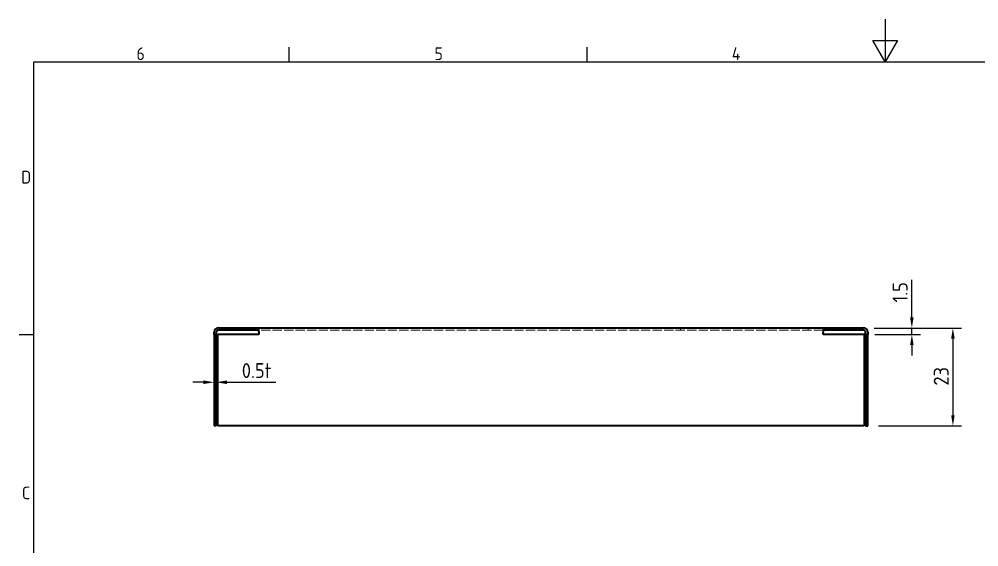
# Model space of a CAD drawing. Header units: millimetres. Extents: x 0 to 420, y 0 to 297.
# Drawn here: x 6.6 to 232, y 172.9 to 297 of the extents above; entities that cross this region are included whole.
import ezdxf

# ---------------------------------------------------------------- set-up
doc = ezdxf.new("R2010")
doc.units = ezdxf.units.MM
doc.linetypes.add('DASHED', pattern=[0.2067, 0.1654, -0.0413])
doc.layers.get('0').update_dxf_attribs({"color": 3, "lineweight": 25})
for name, color, linetype, lineweight in [('가려진 것(ISO)', 2, 'DASHED', 18), ('가시적인 것(ISO)', 3, 'Continuous', 40), ('경계(ISO)', 7, 'Continuous', 25), ('치수(ISO)', 2, 'Continuous', 25)]:
    doc.layers.add(name, color=color, linetype=linetype, lineweight=lineweight)
doc.styles.add('문자 텍스트_M2B', font='isocp.shx')
doc.styles.add('치수 텍스트_PSTEK_POSCO', font='isocp.shx')
doc.dimstyles.new('치수_PSTEK_POSCO', dxfattribs={"dimtxt": 3.5, "dimasz": 2.5, "dimexe": 2, "dimexo": 2.5, "dimgap": 1, "dimtad": 1, "dimrnd": 1e-08, "dimdsep": 46, "dimtxsty": '치수 텍스트_PSTEK_POSCO', "dimcen": 0.09, "dimdle": 10, "dimclrd": 7, "dimclre": 7, "dimclrt": 2, "dimadec": 1, "dimazin": 2, "dimtfac": 1, "dimtmove": 0, "dimatfit": 3, "dimfxl": 0, "dimtolj": 1, "dimlwd": -1, "dimlwe": -1, "dimarcsym": 0})

# ---------------------------------------------------------------- blocks, each defined once
blk = doc.blocks.new('경계 Default Border')
at = {"layer": '경계(ISO)'}
for p, q in [((70, 287), (70, 290.4)), ((140, 287), (140, 290.4)), ((10, 222.75), (6.6, 222.75))]:
    blk.add_line(p, q, dxfattribs=at)
at = {"layer": '경계(ISO)', "flags": 128}
for points in [[(210, 297), (210, 287), (207.11, 292), (212.89, 292), (210, 287)], [(10, 10), (10, 287), (410, 287), (410, 10), (10, 10)]]:
    blk.add_lwpolyline(points, dxfattribs=at)
at = {"layer": '경계(ISO)', "color": 2, "char_height": 3, "attachment_point": 7, "style": '문자 텍스트_M2B'}
for s, insert in [('6', (34.14, 287.37)), ('5', (104.14, 287.37)), ('4', (173.97, 287.4)), ('D', (7.08, 258.35)), ('C', (7.24, 184.1))]:
    blk.add_mtext(s, dxfattribs=dict(at, insert=insert))
blk = doc.blocks.new('*D22')
at = {"layer": 'Defpoints', "color": 0, "transparency": 16777216}
for p in [(204.88, 224.38), (216.24, 224.38), (205.02, 222.88)]:
    blk.add_point(p, dxfattribs=at)
at = {"layer": '치수(ISO)', "color": 7, "transparency": 16777216}
for p, q in [((216.24, 226.88), (216.24, 235.73)), ((207.38, 224.38), (218.24, 224.38)), ((216.24, 222.88), (216.24, 224.38)), ((207.52, 222.88), (218.24, 222.88)), ((216.24, 220.38), (216.24, 217.88))]:
    blk.add_line(p, q, dxfattribs=at)
for points in [[(215.82, 226.88), (216.65, 226.88), (216.24, 224.38)], [(215.82, 220.38), (216.65, 220.38), (216.24, 222.88)]]:
    blk.add_solid(points, dxfattribs=at)
at = {"layer": '치수(ISO)', "color": 2, "transparency": 16777216, "insert": (213.49, 230.38), "char_height": 3.5, "attachment_point": 4, "rotation": 90, "style": '치수 텍스트_PSTEK_POSCO'}
blk.add_mtext('\\A1;1.5', dxfattribs=at)
blk = doc.blocks.new('*D23')
at = {"layer": 'Defpoints', "color": 0, "transparency": 16777216}
for p in [(204.88, 224.38), (205.88, 201.38), (225.88, 201.38)]:
    blk.add_point(p, dxfattribs=at)
at = {"layer": '치수(ISO)', "color": 7, "transparency": 16777216}
for p, q in [((207.38, 224.38), (227.88, 224.38)), ((225.88, 221.88), (225.88, 203.88)), ((208.38, 201.38), (227.88, 201.38))]:
    blk.add_line(p, q, dxfattribs=at)
for points in [[(225.46, 221.88), (226.29, 221.88), (225.88, 224.38)], [(225.46, 203.88), (226.29, 203.88), (225.88, 201.38)]]:
    blk.add_solid(points, dxfattribs=at)
at = {"layer": '치수(ISO)', "color": 2, "transparency": 16777216, "insert": (223.13, 210.84), "char_height": 3.5, "attachment_point": 4, "rotation": 90, "style": '치수 텍스트_PSTEK_POSCO'}
blk.add_mtext('\\A1;23', dxfattribs=at)
blk = doc.blocks.new('*D41')
at = {"layer": 'Defpoints', "color": 0, "transparency": 16777216}
for p in [(52.38, 213.79), (52.88, 213.79), (52.88, 211.62)]:
    blk.add_point(p, dxfattribs=at)
at = {"layer": '치수(ISO)', "color": 7, "transparency": 16777216}
for p, q in [((49.88, 211.62), (47.38, 211.62)), ((52.38, 211.62), (52.88, 211.62)), ((55.38, 211.62), (66.88, 211.62))]:
    blk.add_line(p, q, dxfattribs=at)
for points in [[(49.88, 212.04), (49.88, 211.21), (52.38, 211.62)], [(55.38, 212.04), (55.38, 211.21), (52.88, 211.62)]]:
    blk.add_solid(points, dxfattribs=at)
at = {"layer": '치수(ISO)', "color": 2, "transparency": 16777216, "insert": (58.88, 214.37), "char_height": 3.5, "attachment_point": 4, "style": '치수 텍스트_PSTEK_POSCO'}
blk.add_mtext('\\A1;0.5t', dxfattribs=at)

msp = doc.modelspace()

# ---------------------------------------------------------------- linework, layer by layer
at = {"layer": '가려진 것(ISO)', "ltscale": 13.082156}
msp.add_line((195.376, 223.881), (62.876, 223.881), dxfattribs=at)
at = {"layer": '가려진 것(ISO)', "ltscale": 0.952248}
for p, q in [((161.876, 224.381), (161.876, 223.881)), ((191.876, 224.381), (191.876, 223.881))]:
    msp.add_line(p, q, dxfattribs=at)
at = {"layer": '가시적인 것(ISO)'}
for p, q in [((52.376, 222.881), (52.376, 223.381)), ((52.876, 223.381), (52.876, 222.881)), ((53.376, 224.381), (57.876, 224.381)), ((57.876, 223.881), (53.376, 223.881)), ((57.876, 224.381), (62.876, 224.381)), ((62.876, 223.881), (57.876, 223.881)), ((62.876, 223.381), (62.876, 224.381)), ((62.876, 224.381), (195.376, 224.381)), ((62.876, 223.381), (62.876, 222.881)), ((195.376, 224.381), (200.376, 224.381)), ((195.376, 224.381), (195.376, 223.381)), ((200.376, 223.881), (195.376, 223.881)), ((195.376, 222.881), (195.376, 223.381)), ((200.376, 224.381), (204.876, 224.381)), ((204.876, 223.881), (200.376, 223.881)), ((205.376, 222.881), (205.376, 223.381)), ((205.876, 223.381), (205.876, 222.881)), ((52.876, 222.881), (52.376, 222.881)), ((52.376, 222.881), (52.376, 201.381)), ((52.876, 222.881), (52.876, 201.381)), ((62.876, 222.881), (53.23, 222.881)), ((53.23, 201.381), (53.23, 222.881)), ((205.023, 222.881), (195.376, 222.881)), ((205.023, 222.881), (205.023, 201.381)), ((205.876, 222.881), (205.376, 222.881)), ((205.376, 222.881), (205.376, 201.381)), ((205.876, 201.381), (205.876, 222.881)), ((52.876, 201.381), (52.376, 201.381)), ((205.023, 201.381), (53.23, 201.381)), ((205.376, 201.381), (205.876, 201.381))]:
    msp.add_line(p, q, dxfattribs=at)
for centre, radius, start, end in [((53.376, 223.381), 1, 90, 180), ((53.376, 223.381), 0.5, 90, 180), ((204.876, 223.381), 1, 0, 90), ((204.876, 223.381), 0.5, 0, 90)]:
    msp.add_arc(centre, radius, start, end, dxfattribs=at)

# ---------------------------------------------------------------- block references
msp.add_blockref('경계 Default Border', (0, 0))

# ---------------------------------------------------------------- dimensions: what is measured, and where the dimension line sits
at = {"layer": '치수(ISO)', "color": 7}
for base, p1, p2, override, picture, middle in [((216.235, 224.381), (205.023, 222.881), (204.876, 224.381), {"dimdec": 2, "dimtp": 0, "dimtm": 0, "dimtdec": 2, "dimtofl": 1, "dimatfit": 1}, '*D22', (216.235, 232.553)), ((225.876, 201.381), (204.876, 224.381), (205.876, 201.381), {"dimdec": 2, "dimtp": 0, "dimtm": 0, "dimtdec": 2, "dimtofl": 0, "dimatfit": 1}, '*D23', (225.876, 212.881))]:
    dim = msp.add_linear_dim(base=base, p1=p1, p2=p2, angle=90, dimstyle='치수_PSTEK_POSCO', override=override, dxfattribs=at)
    dim.commit()
    dim.dimension.update_dxf_attribs({"geometry": picture, "text_midpoint": middle, "dimtype": 160})
dim = msp.add_linear_dim(base=(52.876, 211.622), p1=(52.376, 213.792), p2=(52.876, 213.792), angle=180, text='<>t', dimstyle='치수_PSTEK_POSCO', override={"dimdec": 2, "dimse1": 1, "dimse2": 1, "dimtp": 0, "dimtm": 0, "dimtdec": 2, "dimtofl": 1, "dimatfit": 1}, dxfattribs=at)
dim.commit()
dim.dimension.update_dxf_attribs({"geometry": '*D41', "text_midpoint": (62.378, 211.622), "dimtype": 160})

doc.saveas('drawing.dxf')
